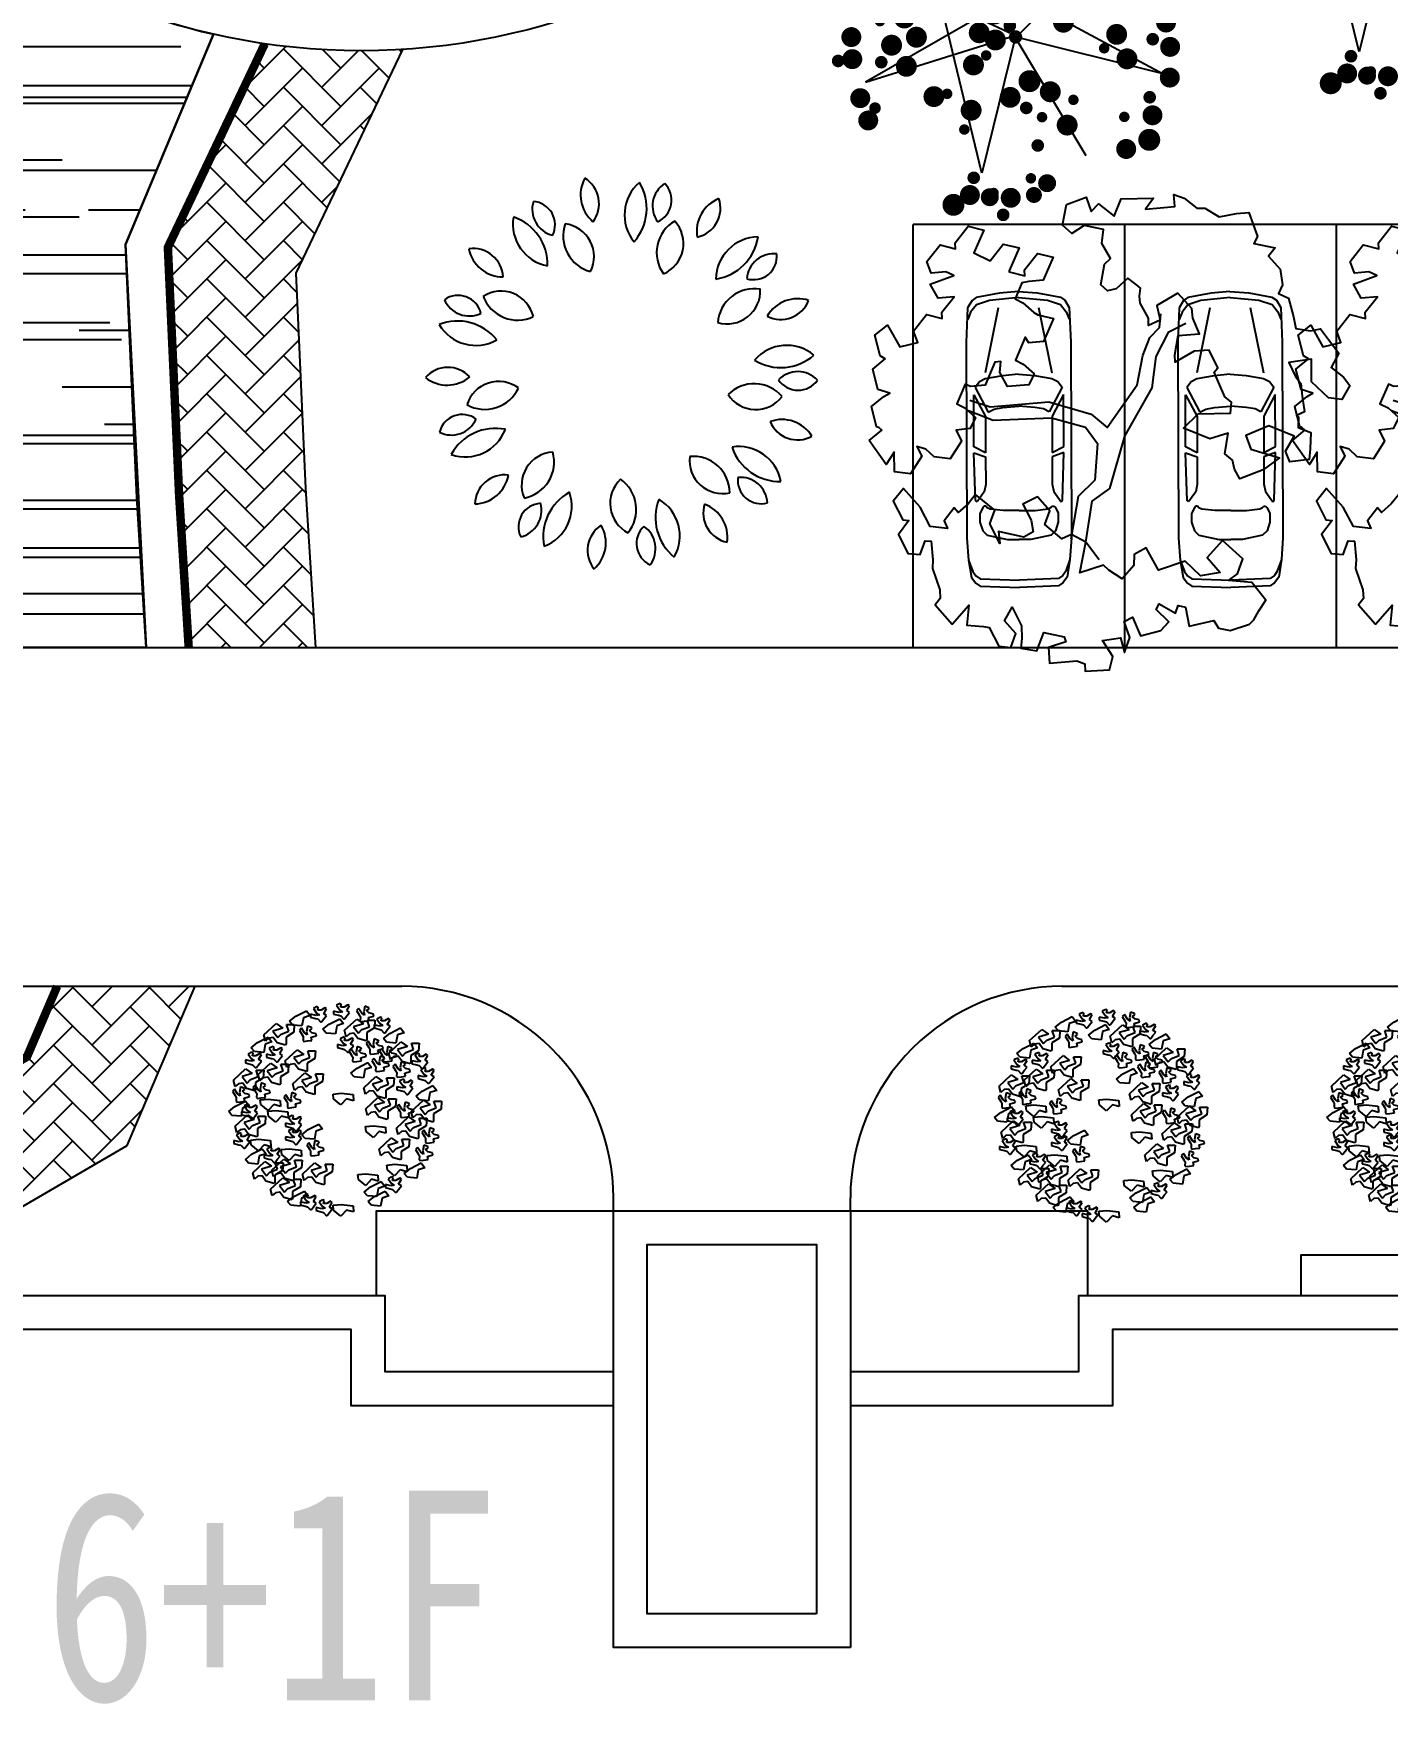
# Model space of a CAD drawing. Extents: x 302512 to 1034855, y -184136 to 410364.
# Drawn here: x 580437 to 596425, y 91801 to 111790 of the extents above; entities that cross this region are included whole.
import ezdxf

# ---------------------------------------------------------------- set-up
doc = ezdxf.new("R2010")
doc.units = 0
doc.header["$MEASUREMENT"] = 0
for name, color, linetype in [('F', 5, 'Continuous'), ('GREEN', 3, 'Continuous'), ('LAYER3', 251, 'Continuous'), ('PUB_TITLE', 4, 'Continuous'), ('TREE', 3, 'Continuous'), ('WALL', 4, 'Continuous'), ('建筑', 2, 'Continuous'), ('树', 80, 'Continuous'), ('水', 120, 'Continuous'), ('环境', 8, 'Continuous'), ('绿化', 97, 'Continuous'), ('绿地', 3, 'Continuous'), ('道路线', 161, 'Continuous'), ('铺地', 8, 'Continuous')]:
    doc.layers.add(name, color=color, linetype=linetype)
doc.styles.add('-黑体', font='', dxfattribs={"width": 0.8})
doc.styles.add('2', font='simplex.shx', dxfattribs={"width": 0.7, "height": 1.2})
doc.styles.add('DIM_FONT', font='SIMPLEX.shx', dxfattribs={"width": 0.8})
doc.styles.add('P5', font='', dxfattribs={"width": 0.8, "height": 4})
doc.styles.get('-黑体').set_extended_font_data('黑体')
doc.styles.get('P5').set_extended_font_data('FangSong_GB2312')
pattern_1 = [(45, (-609984.1, -119640.78), (0, 452.54834), [960, -320]), (135, (-609757.82, -119414.5), (0, 452.54834), [960, -320])]

# ---------------------------------------------------------------- blocks, each defined once
blk = doc.blocks.new('Plant22')
for p, q in [((-254, 2085), (138, -85)), ((-1850, -843), (452, 1797)), ((452, 1797), (949, -2202)), ((-1745, 1379), (138, -58)), ((2100, -398), (-1745, 1379)), ((138, -58), (-1850, -843)), ((112, -58), (-725, -1966)), ((949, -2202), (112, -58)), ((138, -85), (2100, -398))]:
    blk.add_line(p, q)
for points in [[(-490, 2451, 157, 157, 1), (-332, 2451, 157, 157, 1)], [(214, 2410, 150, 150, 1), (364, 2410, 150, 150, 1)], [(-311, 2351, 150, 150, 1), (-161, 2351, 150, 150, 1)], [(-6, 2374, 87.5, 87.5, 1), (81, 2374, 87.5, 87.5, 1)], [(112, 2163, 157, 157, 1), (269, 2163, 157, 157, 1)], [(-1391, 1943, 150, 150, 1), (-1241, 1943, 150, 150, 1)], [(-1040, 2089, 150, 150, 1), (-890, 2089, 150, 150, 1)], [(-778, 2184, 87.5, 87.5, 1), (-691, 2184, 87.5, 87.5, 1)], [(-421, 2095, 94.5, 94.5, 1), (-326, 2095, 94.5, 94.5, 1)], [(-1771, 1897, 94.5, 94.5, 1), (-1676, 1897, 94.5, 94.5, 1)], [(-1653, 1739, 150, 150, 1), (-1503, 1739, 150, 150, 1)], [(-911, 1731, 78.7, 78.7, 1), (-832, 1731, 78.7, 78.7, 1)], [(-804, 1850, 157, 157, 1), (-646, 1850, 157, 157, 1)], [(-385, 1771, 157, 157, 1), (-228, 1771, 157, 157, 1)], [(923, 1876, 157, 157, 1), (1080, 1876, 157, 157, 1)], [(-1144, 1379, 157, 157, 1), (-986, 1379, 157, 157, 1)], [(-699, 1458, 157, 157, 1), (-542, 1458, 157, 157, 1)], [(-516, 1405, 157, 157, 1), (-359, 1405, 157, 157, 1)], [(-2062, 1302, 150, 150, 1), (-1912, 1302, 150, 150, 1)], [(-1411, 1357, 94.5, 94.5, 1), (-1316, 1357, 94.5, 94.5, 1)], [(-830, 1144, 157, 157, 1), (-672, 1144, 157, 157, 1)], [(1055, 1231, 94.5, 94.5, 1), (1150, 1231, 94.5, 94.5, 1)], [(2432, 1185, 150, 150, 1), (2582, 1185, 150, 150, 1)], [(-2266, 1010, 150, 150, 1), (-2116, 1010, 150, 150, 1)], [(-2024, 1034, 87.5, 87.5, 1), (-1937, 1034, 87.5, 87.5, 1)], [(-1274, 1013, 157, 157, 1), (-1117, 1013, 157, 157, 1)], [(243, 1066, 157, 157, 1), (400, 1066, 157, 157, 1)], [(713, 1066, 157, 157, 1), (871, 1066, 157, 157, 1)], [(1053, 883, 157, 157, 1), (1211, 883, 157, 157, 1)], [(1420, 883, 157, 157, 1), (1577, 883, 157, 157, 1)], [(674, 813, 165, 165, 1), (839, 813, 165, 165, 1)], [(818, 804, 157, 157, 1), (975, 804, 157, 157, 1)], [(1760, 778, 157, 157, 1), (1917, 778, 157, 157, 1)], [(2279, 890, 94.5, 94.5, 1), (2374, 890, 94.5, 94.5, 1)], [(2520, 864, 150, 150, 1), (2670, 864, 150, 150, 1)], [(-1405, 412, 157, 157, 1), (-1248, 412, 157, 157, 1)], [(-228, 412, 157, 157, 1), (-71, 412, 157, 157, 1)], [(138, 386, 157, 157, 1), (295, 386, 157, 157, 1)], [(785, 548, 94.5, 94.5, 1), (880, 548, 94.5, 94.5, 1)], [(923, 412, 157, 157, 1), (1080, 412, 157, 157, 1)], [(1325, 584, 94.5, 94.5, 1), (1420, 584, 94.5, 94.5, 1)], [(2078, 580, 78.7, 78.7, 1), (2156, 580, 78.7, 78.7, 1)], [(2178, 438, 157, 157, 1), (2335, 438, 157, 157, 1)], [(-1217, 274, 78.7, 78.7, 1), (-1138, 274, 78.7, 78.7, 1)], [(-673, 203, 157, 157, 1), (-515, 203, 157, 157, 1)], [(-176, 151, 157, 157, 1), (-19, 151, 157, 157, 1)], [(2636, 291, 165, 165, 1), (2801, 291, 165, 165, 1)], [(-407, 130, 78.7, 78.7, 1), (-328, 130, 78.7, 78.7, 1)], [(66, -70, 100, 100, 1), (166, -70, 100, 100, 1)], [(155, 98, 94.5, 94.5, 1), (250, 98, 94.5, 94.5, 1)], [(1524, 72, 157, 157, 1), (1682, 72, 157, 157, 1)], [(2369, 98, 94.5, 94.5, 1), (2464, 98, 94.5, 94.5, 1)], [(-1505, -248, 78.7, 78.7, 1), (-1426, -248, 78.7, 78.7, 1)], [(-1248, -163, 157, 157, 1), (-1091, -163, 157, 157, 1)], [(844, -189, 157, 157, 1), (1002, -189, 157, 157, 1)], [(1995, -215, 157, 157, 1), (2152, -215, 157, 157, 1)], [(2491, -157, 150, 150, 1), (2641, -157, 150, 150, 1)], [(2486, -117, 87.5, 87.5, 1), (2573, -117, 87.5, 87.5, 1)], [(-751, -529, 157, 157, 1), (-594, -529, 157, 157, 1)], [(-388, -626, 165, 165, 1), (-223, -626, 165, 165, 1)], [(635, -529, 157, 157, 1), (792, -529, 157, 157, 1)], [(2100, -581, 157, 157, 1), (2257, -581, 157, 157, 1)], [(2403, -507, 150, 150, 1), (2553, -507, 150, 150, 1)], [(-2566, -770, 165, 165, 1), (-2401, -770, 165, 165, 1)], [(-2295, -886, 150, 150, 1), (-2145, -886, 150, 150, 1)], [(-2023, -783, 94.5, 94.5, 1), (-1928, -783, 94.5, 94.5, 1)], [(-709, -819, 94.5, 94.5, 1), (-614, -819, 94.5, 94.5, 1)], [(-2241, -902, 87.5, 87.5, 1), (-2154, -902, 87.5, 87.5, 1)], [(-2141, -1149, 135, 135, 1), (-2006, -1149, 135, 135, 1)], [(-677, -1093, 78.7, 78.7, 1), (-598, -1093, 78.7, 78.7, 1)], [(-333, -973, 157, 157, 1), (-175, -973, 157, 157, 1)], [(-2029, -1159, 78.8, 78.8, 1), (-1950, -1159, 78.8, 78.8, 1)], [(-1974, -1411, 150, 150, 1), (-1824, -1411, 150, 150, 1)], [(-1069, -1287, 94.5, 94.5, 1), (-974, -1287, 94.5, 94.5, 1)], [(-191, -1327, 78.7, 78.7, 1), (-112, -1327, 78.7, 78.7, 1)], [(709, -1255, 78.7, 78.7, 1), (788, -1255, 78.7, 78.7, 1)], [(949, -1287, 157, 157, 1), (1106, -1287, 157, 157, 1)], [(-2221, -1467, 94.5, 94.5, 1), (-2126, -1467, 94.5, 94.5, 1)], [(-1523, -1489, 78.7, 78.7, 1), (-1444, -1489, 78.7, 78.7, 1)], [(-594, -1470, 157, 157, 1), (-437, -1470, 157, 157, 1)], [(739, -1627, 157, 157, 1), (897, -1627, 157, 157, 1)], [(-1722, -1671, 120, 120, 1), (-1602, -1671, 120, 120, 1)], [(-1470, -1730, 135, 135, 1), (-1335, -1730, 135, 135, 1)], [(1235, -1772, 94.5, 94.5, 1), (1330, -1772, 94.5, 94.5, 1)], [(1528, -1790, 150, 150, 1), (1678, -1790, 150, 150, 1)], [(43, -2100, 78.7, 78.7, 1), (122, -2100, 78.7, 78.7, 1)], [(1265, -2052, 150, 150, 1), (1415, -2052, 150, 150, 1)], [(-369, -2402, 150, 150, 1), (-219, -2402, 150, 150, 1)], [(273, -2431, 150, 150, 1), (423, -2431, 150, 150, 1)], [(497, -2240, 94.5, 94.5, 1), (592, -2240, 94.5, 94.5, 1)], [(886, -2315, 150, 150, 1), (1036, -2315, 150, 150, 1)], [(-64, -2605, 165, 165, 1), (101, -2605, 165, 165, 1)]]:
    blk.add_lwpolyline(points, format="xyseb", close=True)
blk = doc.blocks.new('A$C590809E0')
at = {"layer": '建筑'}
for points in [[(620, 10200), (620, 11500), (6020, 11500), (6020, 10600), (8720, 10600), (8720, 12500), (11520, 12500), (11520, 10600), (14220, 10600), (14220, 11500), (19620, 11500), (19620, 7890), (20220, 7890), (20220, 5100), (18320, 5100), (18320, 950), (15425, 950), (15420, 1500), (4820, 1500), (4820, 1020), (1920, 1020), (1920, 5100), (0, 5100), (3, 7890), (620, 7890)], [(11120, 7740), (9120, 7740), (9120, 12100), (11120, 12100)]]:
    blk.add_lwpolyline(points, close=True, dxfattribs=at)
for points in [[(5920, 11500), (5920, 12500), (8720, 12500)], [(11520, 7340), (8720, 7340), (8720, 12500), (11520, 12500), (11520, 7340)], [(11520, 12500), (14320, 12500), (14320, 11500)], [(1720, 11500), (1720, 11980), (140, 11980), (140, 10100), (620, 10100)], [(16844, 11500), (16844, 11980), (18844, 11980), (18844, 11500)], [(11520, 10200), (14620, 10200), (14620, 11100), (19220, 11100), (19220, 7490), (19820, 7490), (19820, 5500), (17920, 5500), (17920, 1350), (15821, 1350), (15816, 1900), (4420, 1900), (4420, 1420), (2320, 1420), (2320, 5500), (400, 5500), (402, 7490), (1020, 7490), (1020, 10200), (1020, 11100), (5620, 11100), (5620, 10200), (8720, 10200)], [(3289, 1030), (2558, 300), (1481, 300), (720, 1062), (720, 2139), (1481, 2900), (1920, 2900)], [(15620, 950), (15620, 0), (4620, 0), (4620, 1020)]]:
    blk.add_lwpolyline(points, dxfattribs=at)
blk = doc.blocks.new('BRANCHO2', base_point=(16.83, 36.07))
for p, q in [((16.7826, 36.0972), (16.8244, 36.1012)), ((16.7857, 36.0721), (16.7826, 36.0972)), ((16.8244, 36.1012), (16.8867, 36.0942)), ((16.8867, 36.0942), (16.8887, 36.0624)), ((16.8235, 36.041), (16.7857, 36.0721)), ((16.8534, 36.0726), (16.8235, 36.041)), ((16.8887, 36.0624), (16.8534, 36.0726))]:
    blk.add_line(p, q)
blk = doc.blocks.new('BRANCHO3', base_point=(16.71, 35.96))
for p, q in [((16.6899, 36.0349), (16.6698, 36.0256)), ((16.6698, 36.0256), (16.687, 36.001)), ((16.687, 36.001), (16.7014, 35.9918)), ((16.6956, 36.0318), (16.6899, 36.0349)), ((16.6927, 36.0165), (16.6956, 36.0318)), ((16.71, 36.0165), (16.6927, 36.0165)), ((16.7301, 36.0288), (16.71, 36.0165)), ((16.7243, 35.9979), (16.7387, 36.0226)), ((16.7387, 35.9887), (16.7243, 35.9979)), ((16.7387, 36.0226), (16.7301, 36.0288)), ((16.6554, 35.9949), (16.6554, 35.9795)), ((16.6841, 35.9887), (16.6554, 35.9949)), ((16.6554, 35.9795), (16.6812, 35.9733)), ((16.6812, 35.9733), (16.6927, 35.9702)), ((16.7014, 35.9918), (16.6841, 35.9887)), ((16.6927, 35.9702), (16.7071, 35.9548)), ((16.7071, 35.9548), (16.7128, 35.9548)), ((16.7128, 35.9548), (16.7243, 35.9702)), ((16.7243, 35.9702), (16.7387, 35.9887))]:
    blk.add_line(p, q)
blk = doc.blocks.new('BRANCHO1', base_point=(16.66, 36.12))
for p, q in [((16.573, 36.1498), (16.6363, 36.2083)), ((16.6707, 36.1837), (16.619, 36.1683)), ((16.6363, 36.2083), (16.6707, 36.1837)), ((16.7024, 36.1683), (16.6909, 36.2022)), ((16.6909, 36.2022), (16.7311, 36.2022)), ((16.7311, 36.2022), (16.7283, 36.1621)), ((16.5817, 36.1159), (16.573, 36.1498)), ((16.5989, 36.1313), (16.5817, 36.1159)), ((16.6219, 36.1344), (16.5989, 36.1313)), ((16.619, 36.1683), (16.6449, 36.1344)), ((16.642, 36.1067), (16.6219, 36.1344)), ((16.6851, 36.0944), (16.642, 36.1067)), ((16.6449, 36.1344), (16.6622, 36.1529)), ((16.6622, 36.1529), (16.7024, 36.1683)), ((16.688, 36.1005), (16.6851, 36.0944)), ((16.7283, 36.1621), (16.688, 36.1375)), ((16.688, 36.1375), (16.688, 36.1005))]:
    blk.add_line(p, q)
blk = doc.blocks.new('M_F14')
at = {"xscale": 896.4705882352939, "yscale": 896.4705882352939, "zscale": 896.4705882352939}
for name, p, rotation in [('BRANCHO2', (-172.9, 432.8), 33.69006752598449), ('BRANCHO3', (114, 432.8), 315.0000000000102), ('BRANCHO3', (-153.1, 340.4), 315.0000000000102), ('BRANCHO2', (-16.7, 395.4), 33.69006752598449), ('BRANCHO2', (266.4, 352.2), 33.69006752598449), ('BRANCHO2', (-351.6, 309.4), 33.69006752598449), ('BRANCHO3', (78.2, 244.6), 315.0000000000102), ('BRANCHO3', (158.8, 280.4), 315.0000000000102), ('BRANCHO3', (221.6, 244.6), 315.0000000000102), ('BRANCHO2', (114, 190.8), 33.69006752598449), ('BRANCHO3', (185.7, 199.8), 315.0000000000102), ('BRANCHO3', (284.3, 172.9), 315.0000000000102), ('BRANCHO3', (-466.4, 56), 315.0000000000102), ('BRANCHO3', (-370.1, 74.2), 315.0000000000102), ('BRANCHO3', (-226.6, 29.4), 315.0000000000102), ('BRANCHO2', (418.8, 83.2), 33.69006752598449), ('BRANCHO2', (-456.9, 10.6), 33.69006752598449), ('BRANCHO3', (302.3, -15.4), 315.0000000000102), ('BRANCHO2', (-114.8, -97), 33.69006752598449), ('BRANCHO3', (418.6, -135.3), 315.0000000000102), ('BRANCHO3', (-119.1, -194.7), 315.0000000000102), ('BRANCHO3', (389.9, -216.5), 315.0000000000102), ('BRANCHO2', (-379, -212.6), 33.69006752598449), ('BRANCHO2', (363.6, -278.7), 33.69006752598449), ('BRANCHO2', (176.8, -365), 33.69006752598449), ('BRANCHO2', (-181.8, -409.8), 33.69006752598449), ('BRANCHO2', (194.7, -409.8), 33.69006752598449)]:
    blk.add_blockref(name, p, dxfattribs=dict(at, rotation=rotation))
for name, p in [('BRANCHO3', (-74.2, 431.3)), ('BRANCHO3', (33.5, 445.6)), ('BRANCHO1', (-263.1, 340.4)), ('BRANCHO1', (114, 361.1)), ('BRANCHO3', (222.5, 381.1)), ('BRANCHO3', (51.3, 289.4)), ('BRANCHO1', (320.5, 254.4)), ('BRANCHO3', (-379, 217.7)), ('BRANCHO3', (-280.4, 244.6)), ('BRANCHO1', (-163.9, 217.7)), ('BRANCHO3', (399.5, 213.7)), ('BRANCHO1', (-405.9, 128)), ('BRANCHO1', (-289.4, 154.9)), ('BRANCHO1', (-128, 110.1)), ('BRANCHO1', (203.7, 92.2)), ('BRANCHO3', (329.2, 92.2)), ('BRANCHO3', (428.2, 144.4)), ('BRANCHO2', (24.4, 65.3)), ('BRANCHO3', (-397, -24.4)), ('BRANCHO2', (-316.3, 38.4)), ('BRANCHO2', (-280.4, -15.4)), ('BRANCHO1', (212.6, -6.4)), ('BRANCHO1', (425.8, -18.1)), ('BRANCHO1', (-397, -87.1)), ('BRANCHO3', (-190.8, -78.2)), ('BRANCHO3', (-190.8, -140.9)), ('BRANCHO2', (176.8, -87.1)), ('BRANCHO1', (356.1, -96.1)), ('BRANCHO3', (-433, -159.2)), ('BRANCHO2', (-361.1, -149.9)), ('BRANCHO1', (275.4, -194.7)), ('BRANCHO1', (-315.7, -305)), ('BRANCHO3', (-291.8, -226.1)), ('BRANCHO1', (-226.6, -293.3)), ('BRANCHO2', (-217.7, -194.7)), ('BRANCHO1', (-83.2, -311.2)), ('BRANCHO1', (-232, -381.5)), ('BRANCHO2', (140.9, -311.2)), ('BRANCHO3', (275.4, -365)), ('BRANCHO2', (275.4, -266.4)), ('BRANCHO3', (-122, -446)), ('BRANCHO3', (-47.4, -472.6)), ('BRANCHO2', (24.4, -454.7))]:
    blk.add_blockref(name, p, dxfattribs=at)
at = {"width": 0.8, "flags": 9}
for tag, p in [('XSIZE', (-2.5, 2.5)), ('YSIZE', (-2.5, 0))]:
    blk.add_attdef(tag, p, '', height=0.2, dxfattribs=at)
blk = doc.blocks.new('_F1IRU')
at = {"layer": '绿化'}
for points in [[(-1.765, 0.287), (-1.657, 0.342), (-1.675, 0.366), (-1.689, 0.374), (-1.694, 0.532), (-1.586, 0.586), (-1.539, 0.601), (-1.619, 0.646), (-1.625, 0.804), (-1.517, 0.858), (-1.548, 0.89), (-1.554, 1.048), (-1.446, 1.103), (-1.391, 0.923), (-1.252, 0.926), (-1.265, 1.017), (-1.143, 1.117), (-1.034, 1.064), (-1.027, 1.109), (-0.912, 1.203), (-1.032, 1.219), (-1.067, 1.335), (-0.881, 1.359), (-0.933, 1.4), (-1.042, 1.414), (-1.054, 1.505), (-0.932, 1.605), (-0.824, 1.552), (-0.817, 1.597), (-0.695, 1.697), (-0.586, 1.644), (-0.696, 1.492), (-0.589, 1.409), (-0.467, 1.509), (-0.358, 1.456), (-0.468, 1.304), (-0.468, 1.296), (-0.359, 1.243), (-0.353, 1.287), (-0.231, 1.387), (-0.122, 1.334), (-0.232, 1.182), (-0.34, 1.196), (-0.393, 1.196), (-0.469, 1.09), (-0.417, 1.049), (-0.353, 0.96), (-0.327, 0.937), (-0.218, 0.884), (-0.328, 0.731), (-0.437, 0.746), (-0.456, 0.792), (-0.565, 0.639), (-0.513, 0.598), (-0.449, 0.509), (-0.507, 0.438), (-0.664, 0.459), (-0.699, 0.574), (-0.674, 0.654), (-0.718, 0.658), (-0.827, 0.506), (-0.936, 0.52), (-0.971, 0.545), (-1.065, 0.414), (-1.012, 0.373), (-0.949, 0.284), (-1.007, 0.213), (-1.112, 0.223), (-1.091, 0.133), (-1.202, 0.021), (-1.316, 0.063), (-1.364, 0.131), (-1.425, 0.166), (-1.406, 0.086), (-1.517, -0.025), (-1.631, 0.016), (-1.602, 0.162), (-1.679, 0.084)], [(-0.002, 1.553), (0.059, 1.699), (0.217, 1.721), (0.229, 1.608), (0.295, 1.653), (0.391, 1.536), (0.47, 1.652), (0.707, 1.606), (0.631, 1.538), (0.851, 1.509), (0.863, 1.6), (0.933, 1.555), (1.01, 1.461), (1.067, 1.45), (1.16, 1.363), (1.292, 1.358), (1.384, 1.347), (1.409, 1.157), (1.37, 1.111), (1.519, 1.045), (1.456, 0.995), (1.521, 0.88), (1.514, 0.763), (1.471, 0.705), (1.537, 0.655), (1.542, 0.51), (1.542, 0.421), (1.646, 0.38), (1.722, 0.38), (1.764, 0.287), (1.817, 0.17), (1.738, 0.079), (1.812, -0.011), (1.845, -0.083), (1.765, -0.174), (1.67, -0.14), (1.571, 0.004), (1.606, 0.172), (1.436, 0.182), (1.462, 0.07), (1.462, 0.07), (1.49, 0.01), (1.479, -0.086), (1.479, -0.086), (1.472, -0.203), (1.406, -0.217), (1.419, -0.233), (1.4, -0.307), (1.484, -0.366), (1.454, -0.484), (1.428, -0.56), (1.282, -0.545), (1.269, -0.461), (1.357, -0.365), (1.188, -0.248), (1.004, -0.282), (1.017, -0.39), (1.213, -0.499), (1.074, -0.562), (0.889, -0.591), (0.865, -0.51), (0.866, -0.442), (0.819, -0.383), (0.877, -0.236), (0.734, -0.248), (0.559, -0.129), (0.689, -0.048), (0.926, -0.093), (0.926, -0.093), (0.951, -0.015), (0.91, 0.034), (0.873, 0.232), (0.906, 0.259), (0.871, 0.403), (0.76, 0.418), (0.602, 0.368), (0.612, 0.422), (0.669, 0.559), (0.826, 0.537), (0.802, 0.663), (0.811, 0.736), (0.733, 0.87), (0.56, 0.812), (0.561, 0.699), (0.466, 0.681), (0.479, 0.734), (0.441, 0.857), (0.447, 0.91), (0.468, 0.967), (0.451, 0.987), (0.392, 1.059), (0.287, 1), (0.221, 1.001), (0.182, 1.055), (0.243, 1.201), (0.295, 1.231), (0.257, 1.355), (0.29, 1.457), (0.155, 1.517), (0.052, 1.478)], [(-1.5, -0.284), (-1.592, -0.12), (-1.686, -0.196), (-1.647, -0.349), (-1.603, -0.363), (-1.703, -0.45), (-1.664, -0.603), (-1.576, -0.631), (-1.517, -0.538), (-1.472, -0.552), (-1.491, -0.69), (-1.508, -0.752), (-1.489, -0.922), (-1.498, -0.985), (-1.545, -1.023), (-1.452, -1.193), (-1.452, -1.193), (-1.3, -1.081), (-1.346, -1.223), (-1.227, -1.26), (-1.186, -1.276), (-1.147, -1.429), (-1.059, -1.457), (-1, -1.364), (-1.063, -1.252), (-0.985, -1.164), (-0.946, -1.317), (-0.965, -1.41), (-0.987, -1.478), (-0.875, -1.524), (-0.795, -1.4), (-0.652, -1.466), (-0.648, -1.506), (-0.785, -1.519), (-0.802, -1.634), (-0.598, -1.662), (-0.544, -1.696), (-0.553, -1.75), (-0.372, -1.78), (-0.328, -1.688), (-0.376, -1.553), (-0.376, -1.553), (-0.241, -1.564), (-0.236, -1.678), (-0.172, -1.575), (-0.188, -1.45), (-0.121, -1.432), (-0.09, -1.582), (0.066, -1.574), (0.14, -1.525), (0.065, -1.413), (0.097, -1.377), (0.203, -1.471), (0.234, -1.42), (0.284, -1.444), (0.28, -1.588), (0.471, -1.587), (0.494, -1.651), (0.575, -1.685), (0.727, -1.67), (0.764, -1.646), (0.816, -1.587), (0.884, -1.52), (0.81, -1.368), (0.643, -1.317), (0.719, -1.283), (0.783, -1.181), (0.662, -1.015), (0.523, -1.113), (0.595, -1.245), (0.446, -1.238), (0.357, -1.107), (0.147, -1.129), (0.091, -0.946), (-0.007, -0.975), (-0.026, -1.056), (-0.134, -1.133), (-0.217, -1.05), (-0.248, -1.004), (-0.434, -1.022), (-0.342, -0.807), (-0.434, -0.728), (-0.512, -0.743), (-0.613, -0.611), (-0.554, -0.519), (-0.622, -0.396), (-0.741, -0.427), (-0.707, -0.558), (-0.71, -0.647), (-0.787, -0.67), (-0.964, -0.587), (-0.974, -0.679), (-1.016, -0.517), (-0.957, -0.425), (-1.073, -0.281), (-1.143, -0.337), (-1.228, -0.385), (-1.25, -0.345), (-1.344, -0.422), (-1.332, -0.485), (-1.456, -0.443)]]:
    blk.add_lwpolyline(points, close=True, dxfattribs=at)
for points in [[(-0.963, 0.421), (-0.824, 0.338), (-0.386, 0.282), (-0.096, 0.122), (0, 0), (0.289, 0.263), (0.377, 0.469), (0.456, 0.591), (0.543, 0.648), (0.576, 0.745)], [(-0.272, -0.958), (-0.342, -0.807), (-0.228, -0.516), (-0.079, -0.451), (0.115, -0.092), (0.394, 0.216), (0.473, 0.441), (0.605, 0.601), (0.744, 0.638)], [(-0.99, 0.347), (-0.824, 0.235), (-0.394, 0.159), (-0.158, 0.037), (-0.096, -0.103), (-0.175, -0.366), (-0.324, -0.46), (-0.447, -0.761)]]:
    blk.add_lwpolyline(points, dxfattribs=at)
at = {"style": '2', "width": 0.7, "flags": 9}
for tag in ['YSIZE', 'XSIZE']:
    blk.add_attdef(tag, (0, 0), '', height=1.2, rotation=0.5, dxfattribs=at)
blk = doc.blocks.new('_F10BZJ')
at = {"layer": '铺地', "xscale": 1.0935, "yscale": 1.0935, "zscale": 1.0935}
blk.add_blockref('_F1IRU', (0, 0), dxfattribs=at)
at = {"style": 'DIM_FONT', "width": 0.8, "flags": 9}
for tag in ['YSIZE', 'XSIZE']:
    blk.add_attdef(tag, (0, 0), '', height=0.5, dxfattribs=at)
blk = doc.blocks.new('_F10EZC')
at = {"layer": 'LAYER3', "xscale": 1000, "yscale": 1000, "zscale": 1000, "rotation": 8.124167206954386}
blk.add_blockref('_F10BZJ', (0, 0), dxfattribs=at)
at = {"style": 'P5', "width": 0.8, "flags": 9}
for tag in ['XSIZE', 'YSIZE']:
    blk.add_attdef(tag, (0, 0), '', height=4, rotation=331.3521, dxfattribs=at)
blk = doc.blocks.new('M_F22')
for centre, radius, start, end in [((-63, 1991), 399, 151.7015, 229.7406), ((-591, 1891), 339, 322.8639, 58.5782), ((523, 1764), 486, 130.709, 219.1064), ((-284, 1836), 573, 318.6571, 31.1583), ((662, 1865), 307, 123.4613, 215.4329), ((307, 1931), 266, 293.3115, 45.5828), ((1257, 1578), 399, 111.7015, 189.7406), ((788, 1841), 339, 282.8639, 18.5782), ((-745, 1661), 486, 170.709, 259.1064), ((-1409, 1198), 573, 358.6571, 71.1583), ((-704, 1829), 307, 163.4613, 255.4329), ((-1018, 1651), 266, 333.3115, 85.5828), ((-242, 1523), 417, 160.5035, 255.3285), ((-684, 1289), 376, 333.2488, 82.5832), ((819, 1335), 417, 120.5035, 215.3285), ((331, 1439), 376, 293.2488, 42.5832), ((-1680, 1042), 339, 2.8639, 98.5782), ((-1340, 1458), 399, 191.7015, 269.7406), ((1560, 1027), 486, 90.709, 179.1064), ((988, 1601), 573, 278.6571, 351.1583), ((1732, 1016), 307, 83.4613, 175.4329), ((1502, 1294), 266, 253.3115, 5.5828), ((-1853, 584), 266, 13.3115, 125.5828), ((-1727, 923), 307, 203.4613, 295.4329), ((-1364, 522), 376, 13.2488, 122.5832), ((-1177, 985), 417, 200.5035, 295.3285), ((1511, 508), 417, 80.5035, 175.3285), ((1204, 902), 376, 253.2488, 2.5832), ((2003, 413), 399, 71.7015, 149.7406), ((1813, 916), 339, 242.8639, 338.5782), ((-1861, -14), 573, 38.6571, 111.1583), ((-1651, 768), 486, 210.709, 299.1064), ((1881, -204), 486, 50.709, 139.1064), ((-1969, -307), 339, 42.8639, 138.5782), ((1812, 603), 573, 238.6571, 311.1583), ((-1976, 230), 399, 231.7015, 309.7406), ((-1393, -503), 376, 53.2488, 162.5832), ((1510, -570), 417, 40.5035, 135.3285), ((2005, -323), 307, 43.4613, 135.4329), ((2009, 38), 266, 213.3115, 325.5828), ((-1547, -28), 417, 240.5035, 335.3285), ((1528, -71), 376, 213.2488, 322.5832), ((-1807, -769), 266, 53.3115, 165.5828), ((-1928, -429), 307, 243.4613, 335.4329), ((1825, -959), 399, 31.7015, 109.7406), ((-1429, -1233), 573, 78.6571, 151.1583), ((-1770, -498), 486, 250.709, 339.1064), ((2003, -452), 339, 202.8639, 298.5782), ((-756, -1306), 376, 93.2488, 202.5832), ((-1179, -1041), 417, 280.5035, 15.3285), ((1335, -1353), 486, 10.709, 99.1064), ((1801, -691), 573, 198.6571, 271.1583), ((1151, -1025), 376, 173.2488, 282.5832), ((816, -1395), 417, 0.5035, 95.3285), ((-1323, -1527), 339, 82.8639, 178.5782), ((-1674, -1120), 399, 271.7015, 349.7406), ((249, -1512), 376, 133.2488, 242.5832), ((-246, -1581), 417, 320.5035, 55.3285), ((1589, -1250), 266, 173.3115, 285.5828), ((1354, -1524), 307, 3.4613, 95.4329), ((-902, -1777), 266, 93.3115, 205.5828), ((-1213, -1593), 307, 283.4613, 15.4329), ((-314, -1889), 573, 118.6571, 191.1583), ((-1048, -1545), 486, 290.709, 19.1064), ((962, -1675), 573, 158.6571, 231.1583), ((179, -1883), 486, 330.709, 59.1064), ((1270, -1621), 339, 162.8639, 258.5782), ((808, -1896), 399, 351.7015, 69.7406), ((-44, -2046), 339, 122.8639, 218.5782), ((-574, -1959), 399, 311.7015, 29.7406), ((439, -1967), 266, 133.3115, 245.5828), ((83, -2026), 307, 323.4613, 55.4329)]:
    blk.add_arc(centre, radius, start, end)
at = {"width": 0.8, "flags": 9}
for tag in ['XSIZE', 'YSIZE']:
    blk.add_attdef(tag, (0, 0), '', height=0.5, dxfattribs=at)
blk = doc.blocks.new('car')
at = {"layer": '环境', "linetype": 'Continuous'}
for p, q in [((397561943, 49052135), (397561874, 49052084)), ((397562148, 49052170), (397561943, 49052135)), ((397562011, 49052118), (397561960, 49052084)), ((397562148, 49052170), (397562011, 49052118)), ((397562405, 49052187), (397562148, 49052170)), ((397564716, 49052187), (397562405, 49052187)), ((397565127, 49052170), (397564716, 49052187)), ((397565076, 49052135), (397564990, 49052170)), ((397565162, 49052067), (397565076, 49052135)), ((397565213, 49052118), (397565127, 49052170)), ((397565247, 49052067), (397565213, 49052118)), ((397561840, 49052033), (397561823, 49051570)), ((397561874, 49052084), (397561840, 49052033)), ((397561926, 49052033), (397561909, 49051570)), ((397561960, 49052084), (397561926, 49052033)), ((397562439, 49051947), (397562388, 49051707)), ((397562491, 49051998), (397562439, 49051947)), ((397562593, 49052033), (397562491, 49051998)), ((397562696, 49052033), (397562593, 49052033)), ((397562765, 49051998), (397562696, 49052033)), ((397562730, 49051759), (397562748, 49051913)), ((397562748, 49051913), (397562765, 49051947)), ((397562782, 49051981), (397562765, 49051998)), ((397562765, 49051947), (397562782, 49051964)), ((397562782, 49051964), (397562782, 49051981)), ((397562833, 49052067), (397562850, 49052084)), ((397562953, 49051981), (397562833, 49052067)), ((397562850, 49052084), (397563415, 49052101)), ((397563039, 49051964), (397562953, 49051981)), ((397563364, 49051964), (397563039, 49051964)), ((397563415, 49052101), (397563364, 49051964)), ((397563415, 49051964), (397563484, 49052101)), ((397563843, 49051964), (397563415, 49051964)), ((397563484, 49052101), (397564100, 49052101)), ((397564100, 49052101), (397563843, 49051964)), ((397564186, 49052084), (397563895, 49051930)), ((397563895, 49051930), (397563929, 49051861)), ((397564254, 49052033), (397564186, 49052084)), ((397564288, 49051964), (397564254, 49052033)), ((397564323, 49051759), (397564288, 49051964)), ((397565127, 49051810), (397564357, 49051964)), ((397565213, 49051913), (397565162, 49052067)), ((397565247, 49051570), (397565213, 49051913)), ((397565299, 49051793), (397565247, 49052067)), ((397562388, 49051707), (397562388, 49051570)), ((397562730, 49051570), (397562730, 49051759)), ((397563929, 49051861), (397563946, 49051759)), ((397563946, 49051759), (397563963, 49051570)), ((397564340, 49051570), (397564323, 49051759)), ((397565316, 49051570), (397565299, 49051793)), ((397561840, 49051108), (397561823, 49051570)), ((397561926, 49051108), (397561909, 49051570)), ((397562388, 49051433), (397562388, 49051570)), ((397562730, 49051570), (397562730, 49051382)), ((397563946, 49051382), (397563963, 49051570)), ((397564340, 49051570), (397564323, 49051382)), ((397565247, 49051570), (397565213, 49051228)), ((397565316, 49051570), (397565299, 49051348)), ((397562439, 49051194), (397562388, 49051433)), ((397562730, 49051382), (397562748, 49051228)), ((397563929, 49051279), (397563946, 49051382)), ((397564323, 49051382), (397564288, 49051177)), ((397565127, 49051331), (397564357, 49051177)), ((397565299, 49051348), (397565247, 49051074)), ((397561874, 49051057), (397561840, 49051108)), ((397561960, 49051057), (397561926, 49051108)), ((397562491, 49051142), (397562439, 49051194)), ((397562593, 49051108), (397562491, 49051142)), ((397562696, 49051108), (397562593, 49051108)), ((397562765, 49051142), (397562696, 49051108)), ((397562748, 49051228), (397562765, 49051194)), ((397562765, 49051194), (397562782, 49051177)), ((397562782, 49051159), (397562765, 49051142)), ((397562782, 49051177), (397562782, 49051159)), ((397562953, 49051159), (397562833, 49051074)), ((397563039, 49051177), (397562953, 49051159)), ((397563364, 49051177), (397563039, 49051177)), ((397563415, 49051040), (397563364, 49051177)), ((397563415, 49051177), (397563484, 49051040)), ((397563843, 49051177), (397563415, 49051177)), ((397564100, 49051040), (397563843, 49051177)), ((397563895, 49051211), (397563929, 49051279)), ((397564186, 49051057), (397563895, 49051211)), ((397564254, 49051108), (397564186, 49051057)), ((397564288, 49051177), (397564254, 49051108)), ((397565213, 49051228), (397565162, 49051074)), ((397561943, 49051005), (397561874, 49051057)), ((397562148, 49050971), (397561943, 49051005)), ((397562011, 49051022), (397561960, 49051057)), ((397562148, 49050971), (397562011, 49051022)), ((397562405, 49050954), (397562148, 49050971)), ((397564716, 49050954), (397562405, 49050954)), ((397562833, 49051074), (397562850, 49051057)), ((397562850, 49051057), (397563415, 49051040)), ((397563484, 49051040), (397564100, 49051040)), ((397565127, 49050971), (397564716, 49050954)), ((397565076, 49051005), (397564990, 49050971)), ((397565162, 49051074), (397565076, 49051005)), ((397565213, 49051022), (397565127, 49050971)), ((397565247, 49051074), (397565213, 49051022))]:
    blk.add_line(p, q, dxfattribs=at)

msp = doc.modelspace()

# ---------------------------------------------------------------- hatches: boundary and pattern name
at = {"layer": '水'}
h = msp.add_hatch(dxfattribs=at)
h.set_pattern_fill('AR-RROOF,_O', color=256, scale=1000)
h.set_pattern_definition([(0, (509471.5, -11821.7), (2200, 1000), [15000, -2000, 5000, -1000]), (0, (510801.5, -11321.7), (-1000, 1330), [3000, -330, 6000, -750]), (0, (509971.5, -10971.7), (5200, 670), [8000, -1400, 4000, -1000])])
edge = h.paths.add_edge_path()
edge.add_line((566213, 134540), (565897, 135540))
edge.add_line((565897, 135540), (558760, 135540))
edge.add_line((558760, 135540), (559016, 138765))
edge.add_line((559016, 138765), (560256, 140594))
edge.add_line((560256, 140594), (560813, 140134))
edge.add_line((560813, 140134), (562794, 140737))
edge.add_line((562794, 140737), (563263, 142753))
edge.add_line((563263, 142753), (562800, 143221))
edge.add_line((562800, 143221), (565298, 145316))
edge.add_line((565298, 145316), (567966, 145268))
edge.add_line((567966, 145268), (568198, 145271))
edge.add_line((568198, 145271), (570845, 145408))
edge.add_line((570845, 145408), (573359, 143888))
edge.add_line((573359, 143888), (575223, 143652))
edge.add_line((575223, 143652), (578391, 142286))
edge.add_line((578391, 142286), (580857, 143350))
edge.add_line((580857, 143350), (583810, 144207))
edge.add_line((583810, 144207), (585901, 145210))
edge.add_line((585901, 145210), (587950, 144608))
edge.add_line((587950, 144608), (589639, 143644))
edge.add_line((589639, 143644), (590666, 141719))
edge.add_line((590666, 141719), (591868, 140398))
edge.add_line((591868, 140398), (591337, 137944))
edge.add_line((591337, 137944), (589878, 137205))
edge.add_line((589878, 137205), (589401, 134872))
edge.add_line((589401, 134872), (589909, 132668))
edge.add_line((589909, 132668), (589204, 129080))
edge.add_line((589204, 129080), (589843, 128309))
edge.add_line((589843, 128309), (588305, 126228))
edge.add_arc((584314, 119452), 7864, 59.504, 257.1194)
edge.add_line((582561, 111786), (581519, 109301))
edge.add_line((581519, 109301), (581766, 104540))
edge.add_line((581766, 104540), (578111, 104540))
edge.add_line((578111, 104540), (578004, 106593))
edge.add_line((578004, 106593), (576824, 109459))
edge.add_line((576824, 109459), (574723, 110808))
edge.add_line((574723, 110808), (571509, 111087))
edge.add_line((571509, 111087), (569423, 111044))
edge.add_line((569423, 111044), (567625, 112032))
edge.add_line((567625, 112032), (566432, 114040))
edge.add_line((566432, 114040), (569143, 114040))
edge.add_line((569143, 114040), (569143, 114540))
edge.add_line((569143, 114540), (566165, 114540))
edge.add_line((566165, 114540), (564828, 117040))
edge.add_line((564828, 117040), (567858, 117040))
edge.add_line((567858, 117040), (567858, 117540))
edge.add_line((567858, 117540), (564560, 117540))
edge.add_line((564560, 117540), (564162, 118284))
edge.add_line((564162, 118284), (565159, 121763))
edge.add_line((565159, 121763), (564990, 122540))
edge.add_line((564990, 122540), (571496, 122540))
edge.add_line((571496, 122540), (570941, 123540))
edge.add_line((570941, 123540), (564771, 123540))
edge.add_line((564771, 123540), (563429, 127880))
edge.add_line((563429, 127880), (561810, 128540))
edge.add_line((561810, 128540), (568494, 128540))
edge.add_line((568494, 128540), (568066, 129540))
edge.add_line((568066, 129540), (559760, 129540))
edge.add_line((559760, 129540), (558624, 133814))
edge.add_line((558624, 133814), (558681, 134540))
edge.add_line((558681, 134540), (566213, 134540))
edge = h.paths.add_edge_path()
edge.add_arc((584306, 119456), 7865, 6.7394, 46.6756, ccw=False)
edge.add_line((592117, 120379), (593482, 121397))
edge.add_line((593482, 121397), (594269, 123826))
edge.add_line((594269, 123826), (593704, 125521))
edge.add_line((593704, 125521), (591226, 127236))
edge.add_line((591226, 127236), (589702, 125177))
h.paths.add_polyline_path([(573223, 127325), (576642, 127325), (576642, 129292), (573223, 129292)], flags=24)
h.paths.add_polyline_path([(565173, 129974), (585138, 129974), (585138, 134953), (565173, 134953)], flags=24)
h.paths.add_polyline_path([(566265, 124053), (569694, 124053), (569694, 126037), (566265, 126037)], flags=24)
h.paths.add_polyline_path([(566162, 114577), (569527, 114577), (569527, 116534), (566162, 116534)], flags=24)
at = {"layer": '环境', "ltscale": 100}
h = msp.add_hatch(dxfattribs=at)
h.set_pattern_fill('HONEY', color=256, scale=3000, style=0)
h.set_pattern_definition([(0, (-609984.1, -119640.78), (562.5, 324.759525), [375, -750]), (120, (-609984.1, -119640.78), (-562.5, 324.75953), [375, -750]), (60, (-609984.1, -119640.78), (1e-06, 649.51905), [-750, 375])])
edge = h.paths.add_edge_path()
edge.add_arc((562249, 272766), 7500, 246.4218, 293.5782)
edge.add_line((565249, 265892), (565249, 213780))
edge.add_arc((309718, 235108), 256420, 352.07481, 355.22888, ccw=False)
edge.add_arc((559250, 192001), 8932, 60.2064, 100.1984)
edge.add_arc((388102, 227754), 171697, 350.96543, 355.41303)
edge.add_line((559249, 214023), (559249, 265892))
edge = h.paths.add_edge_path()
edge.add_arc((582482, 4293), 31665, 92.4113, 103.2776, ccw=False)
edge.add_arc((302225, -12260), 283056, 9.8022, 24.78776)
edge.add_arc((633514, 144869), 83671, 157.14202, 207.36096, ccw=False)
edge.add_arc((557018, 186191), 8841, 226.0357, 266.0734, ccw=False)
edge.add_arc((633078, 145012), 89267, 157.04434, 206.23192)
edge.add_arc((304570, -11473), 274619, 9.76646, 25.22338, ccw=False)
at = {"layer": '环境'}
h = msp.add_hatch(dxfattribs=at)
h.set_pattern_fill('AR-HBONE', color=256, scale=80, style=0)
h.set_pattern_definition(pattern_1)
h.paths.add_polyline_path([(582021, 109268), (582154, 106339), (582267, 104540), (583769, 104540), (583652, 106420), (583536, 108962), (584796, 111606, -0.051972), (583166, 111673)])
h = msp.add_hatch(dxfattribs=at)
h.set_pattern_fill('AR-HBONE', color=256, scale=80, style=0)
h.set_pattern_definition(pattern_1)
h.paths.add_polyline_path([(578551, 98655), (577618, 98255), (576819, 97589), (576019, 97057), (575722, 97057), (575758, 96952), (575729, 96943, -0.029205), (575732, 96933), (575758, 96857), (575745, 96853, -0.0107), (576117, 95557), (576473, 95557), (577717, 96385), (578410, 96962), (578704, 97088), (578704, 97370), (579325, 97370), (581539, 98660), (582345, 100540), (580713, 100540), (580356, 99707)])
h.paths.add_polyline_path([(579226, 97312), (579325, 97370), (578704, 97370), (578704, 97088)], flags=17)

# ---------------------------------------------------------------- linework, layer by layer
msp.add_lwpolyline([(575209, 35111, -0.047449), (581149, 35930, 0.06548), (559203, 106414, -0.222697), (556413, 177371, -0.176496), (550881, 179828, 0.217978), (553005, 105556, -0.067546), (575209, 35111)], format="xyb", close=True)
msp.add_lwpolyline([(588305, 126228, 1.166879), (582561, 111786), (581519, 109301), (581766, 104540), (578111, 104540), (578004, 106593), (576824, 109459), (574723, 110808), (571509, 111087), (569423, 111044), (567625, 112032)], format="xyb")
at = {"layer": 'F'}
for p, q in [((583536, 108962), (584796, 111606)), ((583652, 106420), (583536, 108962)), ((583769, 104540), (583652, 106420)), ((581539, 98660), (582345, 100540)), ((579226, 97312), (581539, 98660))]:
    msp.add_line(p, q, dxfattribs=at)
msp.add_lwpolyline([(581766, 104540), (581655, 106312), (581519, 109301), (582561, 111786)], dxfattribs=at)
for points in [[(582267, 104540, 100, 100, 0), (582154, 106339, 100, 100, 0), (582021, 109268, 100, 100, 0), (583166, 111673, 100, 100, 0)], [(575725, 97057, 100, 100, 0), (576019, 97057, 100, 100, 0), (576819, 97589, 100, 100, 0), (577618, 98255, 100, 100, 0), (578551, 98655, 100, 100, 0), (580356, 99707, 100, 100, 0), (580713, 100540, 100, 100, 0)]]:
    msp.add_lwpolyline(points, format="xyseb", dxfattribs=at)
at = {"layer": 'PUB_TITLE'}
msp.add_circle((584306, 119456), 7865, dxfattribs=at)
at = {"layer": '道路线'}
for p, q in [((618326, 109540), (590826, 109540)), ((590826, 104540), (590826, 109540)), ((593326, 104540), (593326, 109540)), ((595826, 104540), (595826, 109540)), ((562632, 104540), (618865, 104540)), ((568035, 100540), (584784, 100540)), ((587284, 97890), (587284, 98040)), ((590084, 97890), (590084, 98040))]:
    msp.add_line(p, q, dxfattribs=at)
msp.add_lwpolyline([(592584, 100540), (604802, 100540)], dxfattribs=at)
for centre, start, end in [((584784, 98040), 0, 90.0917), ((592584, 98040), 89.9083, 180)]:
    msp.add_arc(centre, 2500, start, end, dxfattribs=at)

# ---------------------------------------------------------------- block references
at = {"layer": 'GREEN', "xscale": 0.7854479999999999, "yscale": 0.7854479999999999, "zscale": 0.7854479999999999, "rotation": 54.62201243227597}
for p in [(596395, 113147), (591938, 111711)]:
    msp.add_blockref('Plant22', p, dxfattribs=at)
at = {"layer": 'WALL'}
msp.add_blockref('A$C590809E0', (578564, 85390), dxfattribs=at)
at = {"layer": '树', "xscale": 2.5272, "yscale": 2.5272, "zscale": 2.5272}
for p in [(584018, 99041), (593064, 98971), (596991, 98971)]:
    msp.add_blockref('M_F14', p, dxfattribs=at)
at = {"layer": '环境', "rotation": 90.19311593979178}
for p in [(50983355, -397288984), (50985855, -397288984)]:
    msp.add_blockref('car', p, dxfattribs=at)
at = {"layer": '绿化', "xscale": 1.04019552, "yscale": 1.04019552, "zscale": 1.04019552}
msp.add_blockref('M_F22', (587377, 107817), dxfattribs=at)
at = {"layer": '绿地', "xscale": 1.44, "yscale": 1.44, "zscale": 1.44, "rotation": 4.248435238497092}
for p in [(593118, 107142), (598118, 107142)]:
    msp.add_blockref('_F10EZC', p, dxfattribs=at)

# ---------------------------------------------------------------- texts
at = {"layer": 'TREE', "color": 3, "style": '-黑体', "width": 0.8}
msp.add_text('6+1F', height=2475, dxfattribs=at).set_placement((580558, 92107))

doc.saveas('drawing.dxf')
